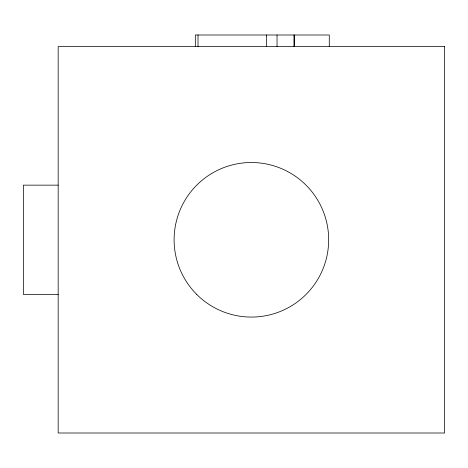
<?xml version="1.0" encoding="UTF-8"?>
<svg xmlns="http://www.w3.org/2000/svg" width="468" height="468" viewBox="0 0 468 468"><rect width="100%" height="100%" fill="white"/><g stroke="black" fill="none" stroke-linecap="round" stroke-linejoin="round"><path stroke-width="0.7" d="M58.178 185.147L23.4 185.147L23.4 294.442L58.178 294.442M329.285 46.584L329.285 34.995L195.331 34.995L195.331 46.584M294.477 34.995L294.477 46.584M293.962 34.995L293.962 46.584M277.033 34.995L277.033 46.584M266.497 34.995L266.497 46.584M198.011 34.995L198.011 46.584M444.6 46.584L58.178 46.584L58.178 433.005L444.6 433.005L444.6 46.584M196.741 294.442A77.284 77.284 0 0 0 326.038 259.798A77.284 77.284 0 0 0 231.385 165.145A77.284 77.284 0 0 0 196.741 294.442"/></g></svg>
